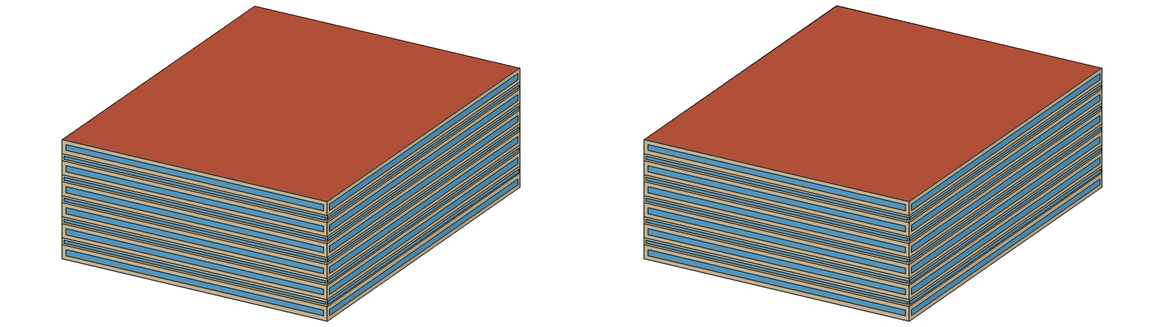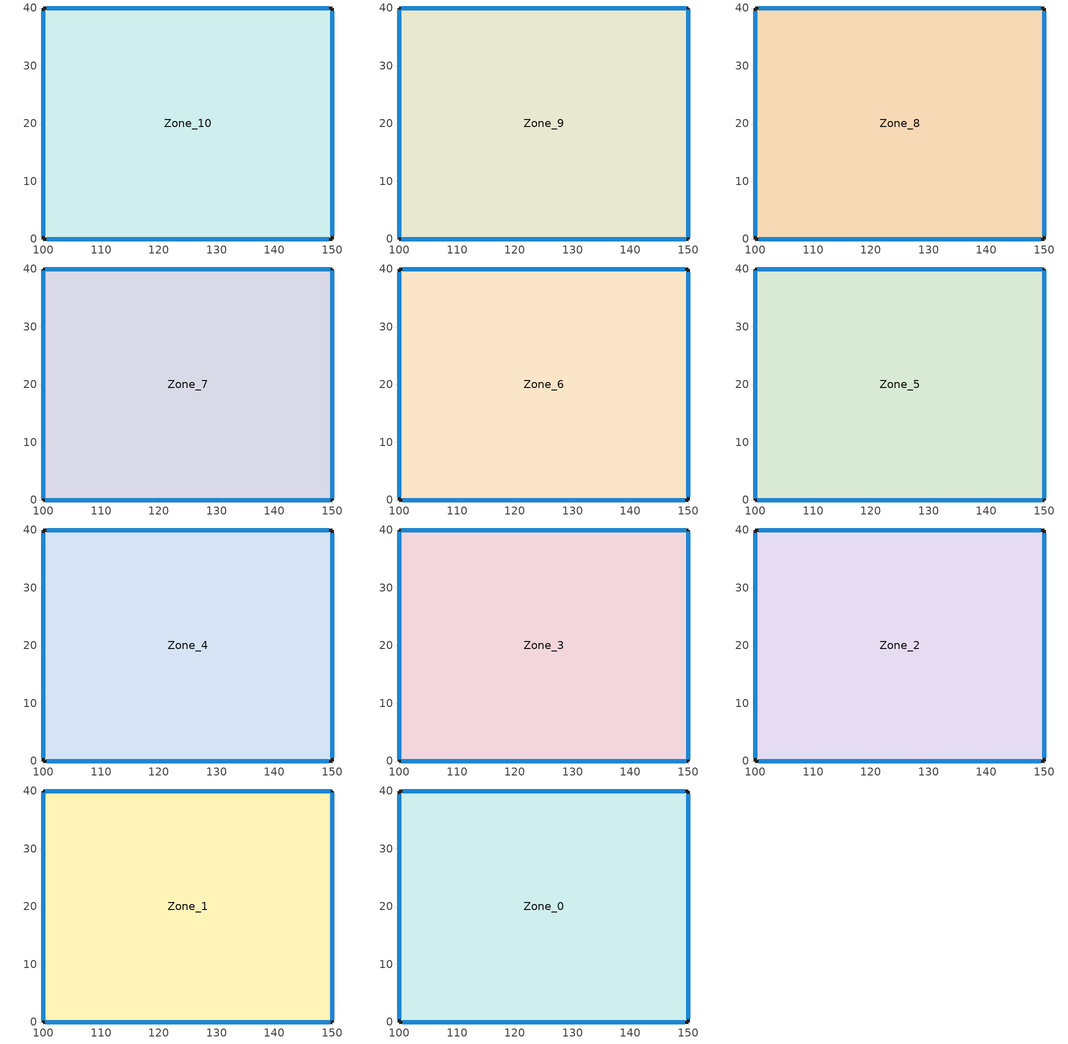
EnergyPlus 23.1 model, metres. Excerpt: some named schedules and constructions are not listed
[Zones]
Zone_10
 floor outside (90.1-2019 Nonresidential CZ 0 Exterior Floor (Mass)): 150,0 100,0 100,40 150,40 z0.5
 wall outside (90.1-2019 Nonresidential CZ 0 Exterior Wall (Mass)): 150,0 150,40 100,40 100,0 150,0 z0.5:2.5
 window (90.1-2019 Nonresidential CZ 0 Glazing (Operable)): 150,0.59 150,39.41 / 149.41,40 100.59,40 / 100,39.41 100,0.59 / 100.59,0 149.41,0 z1.09:1.91
Zone_9
 floor to Zone_10 (Interior Slab (Mass)_FLIPPED): 150,0 100,0 100,40 150,40 z2.5
 wall outside (90.1-2019 Nonresidential CZ 0 Exterior Wall (Mass)): 150,0 150,40 100,40 100,0 150,0 z2.5:3.5
 window (90.1-2019 Nonresidential CZ 0 Glazing (Operable)): 150,0.3 150,39.7 / 149.7,40 100.3,40 / 100,39.7 100,0.3 / 100.3,0 149.7,0 z2.8:3.2
Zone_8
 floor to Zone_9 (Interior Slab (Mass)_FLIPPED): 150,0 100,0 100,40 150,40 z3.5
 wall outside (90.1-2019 Nonresidential CZ 0 Exterior Wall (Mass)): 150,0 150,40 100,40 100,0 150,0 z3.5:5.5
 window (90.1-2019 Nonresidential CZ 0 Glazing (Operable)): 150,0.59 150,39.41 / 149.41,40 100.59,40 / 100,39.41 100,0.59 / 100.59,0 149.41,0 z4.09:4.91
Zone_7
 floor to Zone_8 (Interior Slab (Mass)_FLIPPED): 150,0 100,0 100,40 150,40 z5.5
 wall outside (90.1-2019 Nonresidential CZ 0 Exterior Wall (Mass)): 150,0 150,40 100,40 100,0 150,0 z5.5:6.5
 window (90.1-2019 Nonresidential CZ 0 Glazing (Operable)): 150,0.3 150,39.7 / 149.7,40 100.3,40 / 100,39.7 100,0.3 / 100.3,0 149.7,0 z5.8:6.2
Zone_6
 floor to Zone_7 (Interior Slab (Mass)_FLIPPED): 150,0 100,0 100,40 150,40 z6.5
 wall outside (90.1-2019 Nonresidential CZ 0 Exterior Wall (Mass)): 150,0 150,40 100,40 100,0 150,0 z6.5:8.5
 window (90.1-2019 Nonresidential CZ 0 Glazing (Operable)): 150,0.59 150,39.41 / 149.41,40 100.59,40 / 100,39.41 100,0.59 / 100.59,0 149.41,0 z7.09:7.91
Zone_5
 floor to Zone_6 (Interior Slab (Mass)_FLIPPED): 150,0 100,0 100,40 150,40 z8.5
 wall outside (90.1-2019 Nonresidential CZ 0 Exterior Wall (Mass)): 150,0 150,40 100,40 100,0 150,0 z8.5:9.5
 window (90.1-2019 Nonresidential CZ 0 Glazing (Operable)): 150,0.3 150,39.7 / 149.7,40 100.3,40 / 100,39.7 100,0.3 / 100.3,0 149.7,0 z8.8:9.2
Zone_4
 floor to Zone_5 (Interior Slab (Mass)_FLIPPED): 150,0 100,0 100,40 150,40 z9.5
 wall outside (90.1-2019 Nonresidential CZ 0 Exterior Wall (Mass)): 150,0 150,40 100,40 100,0 150,0 z9.5:11.5
 window (90.1-2019 Nonresidential CZ 0 Glazing (Operable)): 150,0.59 150,39.41 / 149.41,40 100.59,40 / 100,39.41 100,0.59 / 100.59,0 149.41,0 z10.09:10.91
Zone_3
 floor to Zone_4 (Interior Slab (Mass)_FLIPPED): 150,0 100,0 100,40 150,40 z11.5
 wall outside (90.1-2019 Nonresidential CZ 0 Exterior Wall (Mass)): 150,0 150,40 100,40 100,0 150,0 z11.5:12.5
 window (90.1-2019 Nonresidential CZ 0 Glazing (Operable)): 150,0.3 150,39.7 / 149.7,40 100.3,40 / 100,39.7 100,0.3 / 100.3,0 149.7,0 z11.8:12.2
Zone_2
 floor to Zone_3 (Interior Slab (Mass)_FLIPPED): 150,0 100,0 100,40 150,40 z12.5
 wall outside (90.1-2019 Nonresidential CZ 0 Exterior Wall (Mass)): 150,0 150,40 100,40 100,0 150,0 z12.5:14.5
 window (90.1-2019 Nonresidential CZ 0 Glazing (Operable)): 150,0.59 150,39.41 / 149.41,40 100.59,40 / 100,39.41 100,0.59 / 100.59,0 149.41,0 z13.09:13.91
Zone_1
 floor to Zone_2 (Interior Slab (Mass)_FLIPPED): 150,0 100,0 100,40 150,40 z14.5
 wall outside (90.1-2019 Nonresidential CZ 0 Exterior Wall (Mass)): 150,0 150,40 100,40 100,0 150,0 z14.5:15.5
 window (90.1-2019 Nonresidential CZ 0 Glazing (Operable)): 150,0.3 150,39.7 / 149.7,40 100.3,40 / 100,39.7 100,0.3 / 100.3,0 149.7,0 z14.8:15.2
Zone_0
 floor to Zone_1 (Interior Slab (Mass)_FLIPPED): 150,0 100,0 100,40 150,40 z15.5
 wall outside (90.1-2019 Nonresidential CZ 0 Exterior Wall (Mass)): 150,0 150,40 100,40 100,0 150,0 z15.5:17.5
 window (90.1-2019 Nonresidential CZ 0 Glazing (Operable)): 150,0.59 150,39.41 / 149.41,40 100.59,40 / 100,39.41 100,0.59 / 100.59,0 149.41,0 z16.09:16.91
 roof outside (90.1-2019 Nonresidential CZ 0 Exterior Roof (Mass)): 150,0 150,40 100,40 100,0 z17.5
[Schedule:Week:Daily]
CoolAvail_Zone_8_19: 51f33bcb-c1b9-4dbf-a088-91283180cc94, f02aa9f5-7836-4d4f-86de-6ff0b72cae85, e110b118-d81a-4b43-8216-c1da41565a46, a215011d-4356-478b-a21d-b576fe264fa7, 516b1c36-25e3-4fd2-ba88-c9e099409a74, 2c939a17-2f24-48a6-9bbb-2f1d91a34e61, 83adf70c-07ae-41d9-8fd2-a52c17277c96, 51f33bcb-c1b9-4dbf-a088-91283180cc94, 51f33bcb-c1b9-4dbf-a088-91283180cc94, 51f33bcb-c1b9-4dbf-a088-91283180cc94, 51f33bcb-c1b9-4dbf-a088-91283180cc94, 51f33bcb-c1b9-4dbf-a088-91283180cc94
CoolAvail_Zone_8_20: 5dda5916-6d3c-48d9-a4eb-7cd58c6ca905, 90be5a14-d185-49e9-b411-98636482d1e4, 51f33bcb-c1b9-4dbf-a088-91283180cc94, 7a625284-486a-4df8-a195-787275be78b9, 2d9d3bc2-2be8-40e2-ba93-16945def3971, 50c1e71f-3c6f-4dce-aea5-29f5db3406b0, 3b2a50bb-8273-4419-a75b-b061611c1ee3, 5dda5916-6d3c-48d9-a4eb-7cd58c6ca905, 5dda5916-6d3c-48d9-a4eb-7cd58c6ca905, 5dda5916-6d3c-48d9-a4eb-7cd58c6ca905, 5dda5916-6d3c-48d9-a4eb-7cd58c6ca905, 5dda5916-6d3c-48d9-a4eb-7cd58c6ca905
CoolAvail_Zone_8_21: 79654032-0147-43e8-b268-009458f05259, 9cbed45e-63e8-4420-9a23-7f25957aa236, 033e5d23-12a7-46dc-9698-c5c22ac64766, ca0514e6-15e5-43fc-9152-7c261e085220, e4cf8d18-b06a-4275-8dae-d644d1fffa45, 5dfc78b0-88dd-4231-a396-0eb56cbd5de2, ad5cdd03-fd0d-46d1-a952-4600b6bc9a7e, 79654032-0147-43e8-b268-009458f05259, 79654032-0147-43e8-b268-009458f05259, 79654032-0147-43e8-b268-009458f05259, 79654032-0147-43e8-b268-009458f05259, 79654032-0147-43e8-b268-009458f05259
CoolAvail_Zone_8_22: ae0897ba-8887-4847-a761-27c239ed7601, e9241817-41b8-4c97-a5ac-5b412bfbf647, 6ed750c0-6651-479f-8583-a43f3ec745a4, ab5efb21-1b2c-4519-9a10-06b047222dca, 46cdaba4-7fc0-49bc-aa2e-e63d6e3d887b, 9b530ce9-eca5-4026-a7f3-7d5d08ebb73a, a49a7585-76db-4f9a-93a1-7b1e433aaa8e, ae0897ba-8887-4847-a761-27c239ed7601, ae0897ba-8887-4847-a761-27c239ed7601, ae0897ba-8887-4847-a761-27c239ed7601, ae0897ba-8887-4847-a761-27c239ed7601, ae0897ba-8887-4847-a761-27c239ed7601
CoolAvail_Zone_8_23: bf5dcc97-0650-4216-94ab-1fe1f55276a6, aaa1963e-e4e9-4f0a-8b44-b0072f10ddaf, b3fd5bc3-90ed-4f8e-8d6f-127abbd410e7, 532fc8c8-b428-4593-a29f-3708c2500318, c4eee6c1-9e5e-41c9-af96-8911827a25c9, db590865-4fe0-4535-94e5-8bd3e82d6c2f, 4a43e340-611f-4e7f-be46-f3b1aaa300a3, bf5dcc97-0650-4216-94ab-1fe1f55276a6, bf5dcc97-0650-4216-94ab-1fe1f55276a6, bf5dcc97-0650-4216-94ab-1fe1f55276a6, bf5dcc97-0650-4216-94ab-1fe1f55276a6, bf5dcc97-0650-4216-94ab-1fe1f55276a6
CoolAvail_Zone_8_24: b4f70b77-5474-4961-b665-f4b872168fce, 62a84dcf-005e-479f-bf49-5971cac001d6, 95043a9f-ae9f-4096-93dd-0030d5745bee, 71b5a1bf-89df-478a-94ba-3e6d224b1fce, 067f6a9f-440f-4da4-bc3c-4016dbe239e3, 51920650-d57b-432c-8473-77c249c60af3, 4e089610-16fc-4de8-8654-57ed60320646, b4f70b77-5474-4961-b665-f4b872168fce, b4f70b77-5474-4961-b665-f4b872168fce, b4f70b77-5474-4961-b665-f4b872168fce, b4f70b77-5474-4961-b665-f4b872168fce, b4f70b77-5474-4961-b665-f4b872168fce
CoolAvail_Zone_8_25: 3a8ff466-1572-43e3-b7c1-fb57bae7e5f6, af582de9-854c-4b27-ac37-ec64c0e964a6, 9561be1d-9728-4a63-9683-414e658ba770, 0c5d451c-b26a-42e6-8045-81209f73361d, 13c9dcf3-7c3c-4939-99bc-a66501a51218, bd35f572-6c14-4c75-a87f-39b822fabd9c, a0464ed6-f6ce-463c-902f-f49dfcaf50e5, 3a8ff466-1572-43e3-b7c1-fb57bae7e5f6, 3a8ff466-1572-43e3-b7c1-fb57bae7e5f6, 3a8ff466-1572-43e3-b7c1-fb57bae7e5f6, 3a8ff466-1572-43e3-b7c1-fb57bae7e5f6, 3a8ff466-1572-43e3-b7c1-fb57bae7e5f6
CoolAvail_Zone_8_26: 1a058e7b-2432-44ee-a387-212f9af2a98e, 89cbe1b4-be8d-420b-ad1d-481134bae030, e2c5f702-147f-4f45-8f93-eb151656052a, e8feb143-6619-4e44-abe4-59084b4926e8, d6372546-09e3-4d54-a7ad-aef5bb923712, bc1f5db8-0343-4289-98cc-e794d962400e, 8e44327a-f274-4954-8564-baa047c96d54, 1a058e7b-2432-44ee-a387-212f9af2a98e, 1a058e7b-2432-44ee-a387-212f9af2a98e, 1a058e7b-2432-44ee-a387-212f9af2a98e, 1a058e7b-2432-44ee-a387-212f9af2a98e, 1a058e7b-2432-44ee-a387-212f9af2a98e
CoolAvail_Zone_8_27: 5ebd543f-653b-4453-a2d1-aa20cdf9a81a, bec830b0-02b2-4883-9ad5-dd031b4d9da0, ac1a399e-7844-498d-8094-53b89d6a8a63, b0a6c523-17be-4de8-a007-4749900e1979, 89440362-d1a5-4c98-b4b5-20ca6e0c723e, 9bd72d2d-7662-4cc1-85ea-05f916025e89, e36e2bb7-caca-44e1-8e18-b27da54db28d, 5ebd543f-653b-4453-a2d1-aa20cdf9a81a, 5ebd543f-653b-4453-a2d1-aa20cdf9a81a, 5ebd543f-653b-4453-a2d1-aa20cdf9a81a, 5ebd543f-653b-4453-a2d1-aa20cdf9a81a, 5ebd543f-653b-4453-a2d1-aa20cdf9a81a
CoolAvail_Zone_8_28: 52f27922-8312-42f5-9ce3-bbaede20f962, d69800f2-0a2a-4179-96c9-3c352552a6cb, a7b39a6e-c28e-400f-b0cb-b89a44eba3be, 3c63a5d8-3374-4310-95cc-48742d6db97b, d15e5b5d-5e37-4174-a93b-1081d327ba36, 3a47506a-f390-4411-a07b-474aca295586, 79654032-0147-43e8-b268-009458f05259, 52f27922-8312-42f5-9ce3-bbaede20f962, 52f27922-8312-42f5-9ce3-bbaede20f962, 52f27922-8312-42f5-9ce3-bbaede20f962, 52f27922-8312-42f5-9ce3-bbaede20f962, 52f27922-8312-42f5-9ce3-bbaede20f962
CoolAvail_Zone_8_29: 9bbad1f3-deb7-427f-9d25-8d7d36413950, 53c1ea5d-1ebb-48b4-bd44-e5e57a493b47, 571e5022-c7a9-4193-872e-adb23b875967, fd1eebb7-ae25-4a0b-9ae9-f39244b66f8c, d15e5b5d-5e37-4174-a93b-1081d327ba36, d15e5b5d-5e37-4174-a93b-1081d327ba36, b8639eff-2515-4373-8ad7-ac73a9e1f874, 9bbad1f3-deb7-427f-9d25-8d7d36413950, 9bbad1f3-deb7-427f-9d25-8d7d36413950, 9bbad1f3-deb7-427f-9d25-8d7d36413950, 9bbad1f3-deb7-427f-9d25-8d7d36413950, 9bbad1f3-deb7-427f-9d25-8d7d36413950
CoolAvail_Zone_8_30: 7184da34-240c-4b6d-93ce-fbc2130ab747, 8a405f9d-42d0-44d9-96d0-330464419840, dc97af03-2384-4bb0-99b3-728cf9247e1d, 3a76f166-5242-40e2-934c-137b1db0427f, 603d38bc-9358-45a7-b500-89b06c01529a, 4439b08b-b3b5-4bb0-872a-ef064c6df472, 961611fc-6cb6-40a5-a8bc-84e99b759f59, 7184da34-240c-4b6d-93ce-fbc2130ab747, 7184da34-240c-4b6d-93ce-fbc2130ab747, 7184da34-240c-4b6d-93ce-fbc2130ab747, 7184da34-240c-4b6d-93ce-fbc2130ab747, 7184da34-240c-4b6d-93ce-fbc2130ab747
CoolAvail_Zone_8_31: 5a908684-f9cf-45b4-b5b8-ae8a123e500a, 7a625284-486a-4df8-a195-787275be78b9, 571e5022-c7a9-4193-872e-adb23b875967, 51099a20-6c29-4076-87bc-da8d38a44a4c, 9f34e41f-fa0a-4cca-84f2-8a4b7e5c9fff, 2e3ce53a-b27f-4b19-865a-8a59f8f3d9be, fb570989-6d79-4e23-96a0-bc028a045480, 5a908684-f9cf-45b4-b5b8-ae8a123e500a, 5a908684-f9cf-45b4-b5b8-ae8a123e500a, 5a908684-f9cf-45b4-b5b8-ae8a123e500a, 5a908684-f9cf-45b4-b5b8-ae8a123e500a, 5a908684-f9cf-45b4-b5b8-ae8a123e500a
CoolAvail_Zone_8_32: 33920dee-67d3-4b8c-8265-b6fee3f7193f, 4d3eb448-9b0c-49e7-af43-dd11c7dbcc7f, 14827110-bb91-4569-9464-842db7c2f4c9, 4415725f-ac32-4013-943e-1ba89236a3ae, cde782c4-b684-40ae-8943-953bc67c3267, 680fbcb8-d65b-47a6-8f7d-5d6d7eec2a61, a5b1e0ee-6456-494a-ac05-9d128e00ea1b, 33920dee-67d3-4b8c-8265-b6fee3f7193f, 33920dee-67d3-4b8c-8265-b6fee3f7193f, 33920dee-67d3-4b8c-8265-b6fee3f7193f, 33920dee-67d3-4b8c-8265-b6fee3f7193f, 33920dee-67d3-4b8c-8265-b6fee3f7193f
CoolAvail_Zone_8_33: e6622f1f-2e6a-4cb0-9cfe-3307bc4e7330, ba0a8b03-b524-4944-950f-25f97ced0e71, 5e71a3d9-717c-4ec3-b2c5-cc67a8577d65, 0d333b0c-b992-4e52-952e-bc08f7f16e68, c7fc317e-73be-4404-b4ac-a850ff035b45, 033e5d23-12a7-46dc-9698-c5c22ac64766, 96585438-17a9-4f2d-ba76-5f25d7acb26b, e6622f1f-2e6a-4cb0-9cfe-3307bc4e7330, e6622f1f-2e6a-4cb0-9cfe-3307bc4e7330, e6622f1f-2e6a-4cb0-9cfe-3307bc4e7330, e6622f1f-2e6a-4cb0-9cfe-3307bc4e7330, e6622f1f-2e6a-4cb0-9cfe-3307bc4e7330
CoolAvail_Zone_8_34: 58776fbb-131a-4163-bc9f-bdc5d5c2f7db, 3c21969f-b920-492f-a4b9-10ae55c85706, 61b357f4-f6e6-4925-b387-1de39b7cc1fa, 0fa62410-a4f8-424e-bd98-b743837af38e, 502d5453-6122-42a2-9195-6f643fa86aa6, 348f92fa-facd-4d59-8293-b884daa41336, 975a310a-3582-4e8e-bbb1-4e74cdb09bf2, 58776fbb-131a-4163-bc9f-bdc5d5c2f7db, 58776fbb-131a-4163-bc9f-bdc5d5c2f7db, 58776fbb-131a-4163-bc9f-bdc5d5c2f7db, 58776fbb-131a-4163-bc9f-bdc5d5c2f7db, 58776fbb-131a-4163-bc9f-bdc5d5c2f7db
CoolAvail_Zone_8_35: 0a0e94e5-17e9-4f55-b6ba-0cff2d60cb48, 656ac055-7b5f-4ee6-a593-05e85dcc2151, f4a2c2a8-6a30-4858-af05-fa7fe88aa03f, d37df644-2e9c-4d79-a21b-c2ce73d4f76b, c8675d83-cc90-463b-8c33-fb7fa0b07f96, 2c28fc9b-8a8b-4620-840b-bf0f7868a53c, 4eb883bc-be96-4aad-97b9-e9b3bf60c7c0, 0a0e94e5-17e9-4f55-b6ba-0cff2d60cb48, 0a0e94e5-17e9-4f55-b6ba-0cff2d60cb48, 0a0e94e5-17e9-4f55-b6ba-0cff2d60cb48, 0a0e94e5-17e9-4f55-b6ba-0cff2d60cb48, 0a0e94e5-17e9-4f55-b6ba-0cff2d60cb48
CoolAvail_Zone_8_36: 974d3b50-240b-4423-8093-ecf7348e7a77, 5dda5916-6d3c-48d9-a4eb-7cd58c6ca905, d1377231-a0dc-4382-bb8f-9b1b18d367ac, 3bc0fb08-8a13-4cc9-ae99-47b2b77d3581, 64521ecc-3f76-405a-8015-79241e9814f1, 0b178198-81fe-45bb-924c-f1c7844d558f, 9561be1d-9728-4a63-9683-414e658ba770, 974d3b50-240b-4423-8093-ecf7348e7a77, 974d3b50-240b-4423-8093-ecf7348e7a77, 974d3b50-240b-4423-8093-ecf7348e7a77, 974d3b50-240b-4423-8093-ecf7348e7a77, 974d3b50-240b-4423-8093-ecf7348e7a77
CoolAvail_Zone_8_37: d15e5b5d-5e37-4174-a93b-1081d327ba36, 4dbaa0ec-594d-484d-9f40-ff97ba6f489b, 5637ac8b-84e2-4ae5-80ae-d1b10a38e0a6, 73b77d0b-158f-4ab2-b965-87fe1b25a0b5, a23a09be-1608-4e17-9d1a-3b0c8bebe0d6, bee6b387-4d5e-4adb-b40b-2d77ddca55e5, fefef696-33ff-4fe0-90e5-88765f0c1d3c, d15e5b5d-5e37-4174-a93b-1081d327ba36, d15e5b5d-5e37-4174-a93b-1081d327ba36, d15e5b5d-5e37-4174-a93b-1081d327ba36, d15e5b5d-5e37-4174-a93b-1081d327ba36, d15e5b5d-5e37-4174-a93b-1081d327ba36
CoolAvail_Zone_8_38: e88c6c5b-bd8b-4ff2-a5c8-6d02a455660d, d503720c-97db-4c8f-bb73-5fa63e187427, 974d3b50-240b-4423-8093-ecf7348e7a77, e6bef2dc-bc69-48b0-a87c-56ca68d267ba, b56f730e-0d16-40b5-8800-2eaec1f9e16d, 481d59af-034c-4750-aa96-4dfbceed2deb, 26478247-07dc-437b-9561-7dc0f47f08da, e88c6c5b-bd8b-4ff2-a5c8-6d02a455660d, e88c6c5b-bd8b-4ff2-a5c8-6d02a455660d, e88c6c5b-bd8b-4ff2-a5c8-6d02a455660d, e88c6c5b-bd8b-4ff2-a5c8-6d02a455660d, e88c6c5b-bd8b-4ff2-a5c8-6d02a455660d
CoolAvail_Zone_8_39: e0b2708d-d036-4065-8009-799a6ab6b869, 67b84bbc-35a5-464d-b2aa-46a085c2dace, 2ba26b7c-ec20-4d35-9d4d-c5aa899999db, 33fc359f-7dd0-4837-816f-1591cc087171, 09a3685a-2c69-4375-933e-06f930586e9f, 7321d2a9-7909-4930-a3a2-908d2a361488, d15e5b5d-5e37-4174-a93b-1081d327ba36, e0b2708d-d036-4065-8009-799a6ab6b869, e0b2708d-d036-4065-8009-799a6ab6b869, e0b2708d-d036-4065-8009-799a6ab6b869, e0b2708d-d036-4065-8009-799a6ab6b869, e0b2708d-d036-4065-8009-799a6ab6b869
CoolAvail_Zone_8_40: fd1eebb7-ae25-4a0b-9ae9-f39244b66f8c, 95fa02f2-2dcb-463b-95b4-cc12a435ff88, a7a1d405-c573-4bb9-b67b-8ce496c3c19b, 45c8ce96-07ae-4084-a6ae-a2589231fdf2, b97038e8-cb96-4908-8caf-aebc44971e05, 935ce55b-c2eb-4d0a-8971-2a44efc75534, 7f483035-ffa4-4953-83d1-3a987444b79a, fd1eebb7-ae25-4a0b-9ae9-f39244b66f8c, fd1eebb7-ae25-4a0b-9ae9-f39244b66f8c, fd1eebb7-ae25-4a0b-9ae9-f39244b66f8c, fd1eebb7-ae25-4a0b-9ae9-f39244b66f8c, fd1eebb7-ae25-4a0b-9ae9-f39244b66f8c
CoolAvail_Zone_8_41: 2dcc873a-a15d-4898-9fc1-872ab014c7bf, bbb2faed-3f6a-44d8-aaf0-78c2e5e9e339, e423462b-1761-430d-9fe2-04f5ce2df798, 221900c0-e161-4b32-8dcf-c06f7f97bc00, 0c28a0af-c182-4c21-a87c-47ab7c06f9a6, 531176dc-aaea-4caa-8757-48b7464adbe8, f02c8604-d348-4cbe-8dd2-544ac135fb9a, 2dcc873a-a15d-4898-9fc1-872ab014c7bf, 2dcc873a-a15d-4898-9fc1-872ab014c7bf, 2dcc873a-a15d-4898-9fc1-872ab014c7bf, 2dcc873a-a15d-4898-9fc1-872ab014c7bf, 2dcc873a-a15d-4898-9fc1-872ab014c7bf
CoolAvail_Zone_8_42: 55b381e4-677b-4329-b664-d2a45fb87942, 4b302ba2-075a-4b97-9e24-a58132b1d411, 02e56310-3f5e-4da5-a1ac-b244952a844e, 2bf2147b-2790-43df-95a8-867ac31a1a3b, beec6d2d-9b4d-454c-bab1-ccd7f0066b7f, e315acb1-8100-4df8-a883-a898b626087a, 338386b5-c2be-4c5a-bb7b-7ed45e145b6a, 55b381e4-677b-4329-b664-d2a45fb87942, 55b381e4-677b-4329-b664-d2a45fb87942, 55b381e4-677b-4329-b664-d2a45fb87942, 55b381e4-677b-4329-b664-d2a45fb87942, 55b381e4-677b-4329-b664-d2a45fb87942
CoolAvail_Zone_8_43: a3fc49ce-a702-4050-a4d4-f0b41f3f04d1, 61f6c040-2eff-4334-87d1-fc18078c5b4d, 216a5813-e1aa-4f98-a3d9-45aafe295c6f, ed36eb50-59d0-4664-b429-3e82567ec3db, 8268aa2b-f0c7-4399-82b5-6ee22692aaec, 7e1150bf-fcb5-4083-bada-e8b812130924, bac10eca-6aad-4b6c-99d9-6d047ad927fb, a3fc49ce-a702-4050-a4d4-f0b41f3f04d1, a3fc49ce-a702-4050-a4d4-f0b41f3f04d1, a3fc49ce-a702-4050-a4d4-f0b41f3f04d1, a3fc49ce-a702-4050-a4d4-f0b41f3f04d1, a3fc49ce-a702-4050-a4d4-f0b41f3f04d1
CoolAvail_Zone_8_44: 64c5fce2-a931-45de-ae17-11bb6b7ec4f7, 47937c46-9517-4e7e-a3e7-344cd70182dd, 6875829c-b567-4096-a9a7-070edf4a5beb, 1ef194d5-600d-436e-896f-97ae3dce0780, a412ade5-a070-42a9-a7bc-82a2a93165c4, 8a1bcc7b-a4db-415c-b492-aece4c5ef8ef, 54881f83-04a8-4966-a892-547419b078ed, 64c5fce2-a931-45de-ae17-11bb6b7ec4f7, 64c5fce2-a931-45de-ae17-11bb6b7ec4f7, 64c5fce2-a931-45de-ae17-11bb6b7ec4f7, 64c5fce2-a931-45de-ae17-11bb6b7ec4f7, 64c5fce2-a931-45de-ae17-11bb6b7ec4f7
CoolAvail_Zone_8_45: 2b397f9f-8be1-4396-8707-4f27285c48cf, 8a405f9d-42d0-44d9-96d0-330464419840, 406e654a-9fdf-4ae3-be6f-feb498b17671, d744ff22-ee5c-4023-b1c9-87d2f9fe7dfb, 2ba26b7c-ec20-4d35-9d4d-c5aa899999db, 18633dd2-a644-4504-9320-c2cd889ac2f6, 2b397f9f-8be1-4396-8707-4f27285c48cf, 2b397f9f-8be1-4396-8707-4f27285c48cf, 2b397f9f-8be1-4396-8707-4f27285c48cf, 2b397f9f-8be1-4396-8707-4f27285c48cf, 2b397f9f-8be1-4396-8707-4f27285c48cf, 2b397f9f-8be1-4396-8707-4f27285c48cf
CoolAvail_Zone_8_46: 309667cc-af2f-4954-85bc-5c148a350b4a, 4b302ba2-075a-4b97-9e24-a58132b1d411, c5798417-1c1b-466f-842b-606aee00b441, 3561d5a0-8828-4d36-a964-a15591300829, a7ceca8a-c546-48e0-a49a-66e985bab7ce, 5cde5439-ff1c-4de1-beaa-ff53f8bc1147, 8eda0833-9465-44ca-b207-203164fd8480, 309667cc-af2f-4954-85bc-5c148a350b4a, 309667cc-af2f-4954-85bc-5c148a350b4a, 309667cc-af2f-4954-85bc-5c148a350b4a, 309667cc-af2f-4954-85bc-5c148a350b4a, 309667cc-af2f-4954-85bc-5c148a350b4a
CoolAvail_Zone_8_47: c07bb51f-4667-4208-a672-928bc48b7e71, 0f0ad8b2-2234-4335-ac35-566c41478452, 6d6db758-2500-443d-bdef-894acfca45ea, 3f746df6-9fc2-4e6b-862d-bfddc29698c6, cc53f02f-f23b-4eea-8bb5-4934ea585736, f312e64c-c167-464e-bd74-4efe2e397cf8, a00cccfd-5229-4c20-b9c7-1c7349c5186a, c07bb51f-4667-4208-a672-928bc48b7e71, c07bb51f-4667-4208-a672-928bc48b7e71, c07bb51f-4667-4208-a672-928bc48b7e71, c07bb51f-4667-4208-a672-928bc48b7e71, c07bb51f-4667-4208-a672-928bc48b7e71
CoolAvail_Zone_8_48: 2c8ea5d2-3ca6-45dd-837b-790187776252, 4cc02389-25bd-4e02-83c7-58feb55ca3e1, d334755c-7090-493a-ab8f-9d10578fc5a6, 29e997ca-ecc2-4d1c-89d3-e135346c21a9, acf5dc99-9e6c-4cd1-8e4e-92e17302b4d5, d7521b54-dcde-4121-9895-2ef7c3b3bb1f, 1ae229a3-7d21-4fb6-800f-6fe5ce3d76cc, 2c8ea5d2-3ca6-45dd-837b-790187776252, 2c8ea5d2-3ca6-45dd-837b-790187776252, 2c8ea5d2-3ca6-45dd-837b-790187776252, 2c8ea5d2-3ca6-45dd-837b-790187776252, 2c8ea5d2-3ca6-45dd-837b-790187776252
CoolAvail_Zone_8_49: 7ea803b6-4dd8-4f21-a3f9-328113ec1916, f9b1004c-33da-4f60-8c23-26f99f1b139a, bde7cc9d-b313-478c-8cc4-a01290c4dae5, ce449a69-b7fa-4ae1-93bb-0214ff05a138, 3f8a45d7-03b5-4d13-a7ff-d2d48f56d807, 036425c4-82a5-4409-8ab6-3f12aa87b18d, fbfbacd4-5a12-4ed5-b67e-3885ccab6799, 7ea803b6-4dd8-4f21-a3f9-328113ec1916, 7ea803b6-4dd8-4f21-a3f9-328113ec1916, 7ea803b6-4dd8-4f21-a3f9-328113ec1916, 7ea803b6-4dd8-4f21-a3f9-328113ec1916, 7ea803b6-4dd8-4f21-a3f9-328113ec1916
CoolAvail_Zone_8_50: 7c356ccd-7fd0-4528-b668-c7546eaf29fd, a7a1d405-c573-4bb9-b67b-8ce496c3c19b, 0fe831b4-e945-4b21-ac06-86a2e420b340, cd7ced8e-8b7f-4543-85a8-9176b2e4a066, 2d89ac6e-f4cc-4247-9866-2bcfe1bc3776, 8881c897-b148-42fc-af77-a5b5a63de981, 5eed06f2-4a53-4ea2-bfd0-8501a5fcf0c7, 7c356ccd-7fd0-4528-b668-c7546eaf29fd, 7c356ccd-7fd0-4528-b668-c7546eaf29fd, 7c356ccd-7fd0-4528-b668-c7546eaf29fd, 7c356ccd-7fd0-4528-b668-c7546eaf29fd, 7c356ccd-7fd0-4528-b668-c7546eaf29fd
CoolAvail_Zone_8_51: c0e83535-29b8-446b-86aa-72272f3ed4d5, effd959a-8aaf-4a32-8b40-52283b3b98f9, c5930086-2ef5-4a74-83ec-795e1fdc4ced, 422191d6-08e9-4381-a167-78983eb10db2, 781589bc-d8a2-4d70-8197-9cd454fa73dc, 08f62952-1b6d-40fd-a8d1-eb5f4b36067c, 2e3ce53a-b27f-4b19-865a-8a59f8f3d9be, c0e83535-29b8-446b-86aa-72272f3ed4d5, c0e83535-29b8-446b-86aa-72272f3ed4d5, c0e83535-29b8-446b-86aa-72272f3ed4d5, c0e83535-29b8-446b-86aa-72272f3ed4d5, c0e83535-29b8-446b-86aa-72272f3ed4d5
CoolAvail_Zone_8_52: fd54331b-13d3-40b1-82b7-098872b6a4d1, fd54331b-13d3-40b1-82b7-098872b6a4d1, fd54331b-13d3-40b1-82b7-098872b6a4d1, fd54331b-13d3-40b1-82b7-098872b6a4d1, fd54331b-13d3-40b1-82b7-098872b6a4d1, fd54331b-13d3-40b1-82b7-098872b6a4d1, fd54331b-13d3-40b1-82b7-098872b6a4d1, fd54331b-13d3-40b1-82b7-098872b6a4d1, fd54331b-13d3-40b1-82b7-098872b6a4d1, fd54331b-13d3-40b1-82b7-098872b6a4d1, fd54331b-13d3-40b1-82b7-098872b6a4d1, fd54331b-13d3-40b1-82b7-098872b6a4d1
NatVentAvail_Zone_8_0: cc7c5e72-59e5-4702-8b92-1755059ed6e7, 376c1599-d0a1-46f3-9493-42d7791fb4d7, adf51260-352a-49a5-856a-a1708e0f9059, 3d42308f-4ede-4cfc-abd2-451e729e8899, 7e556149-db7b-452c-bc0e-d10d15d566de, d91147c9-b657-4293-a10b-2d96826d421b, 3de5a5f0-e37b-4be9-a4d0-a10cd2c42d39, cc7c5e72-59e5-4702-8b92-1755059ed6e7, cc7c5e72-59e5-4702-8b92-1755059ed6e7, cc7c5e72-59e5-4702-8b92-1755059ed6e7, cc7c5e72-59e5-4702-8b92-1755059ed6e7, cc7c5e72-59e5-4702-8b92-1755059ed6e7
NatVentAvail_Zone_8_1: 3ae7b580-9877-4d38-86a1-b7ff7554ca40, d42ad0eb-1562-4c6a-a2ff-f30118a8ced3, 659cf226-37ff-47d1-895f-4ca231c388b7, ac56218a-2dbe-492e-8073-25593503e669, c0b2f4d1-01b3-45a1-8358-39c921a39d31, 9f5f28fe-3118-482c-a101-9ab805f1a469, b0720e02-7a41-4125-943b-bf7348b466ea, 3ae7b580-9877-4d38-86a1-b7ff7554ca40, 3ae7b580-9877-4d38-86a1-b7ff7554ca40, 3ae7b580-9877-4d38-86a1-b7ff7554ca40, 3ae7b580-9877-4d38-86a1-b7ff7554ca40, 3ae7b580-9877-4d38-86a1-b7ff7554ca40
NatVentAvail_Zone_8_2: 5105515d-9b21-4281-af3d-07e03f7b6bab, d0b618e4-c2f6-400f-8f7b-86c363a9a151, c0b2f4d1-01b3-45a1-8358-39c921a39d31, 59960803-f3c8-46b2-94bb-fd38e35e664c, 376c1599-d0a1-46f3-9493-42d7791fb4d7, ea529082-dafb-4ae3-9133-c80d673d23d8, 71d822ab-728c-4cc9-9c34-57a5de03a976, 5105515d-9b21-4281-af3d-07e03f7b6bab, 5105515d-9b21-4281-af3d-07e03f7b6bab, 5105515d-9b21-4281-af3d-07e03f7b6bab, 5105515d-9b21-4281-af3d-07e03f7b6bab, 5105515d-9b21-4281-af3d-07e03f7b6bab
NatVentAvail_Zone_8_3: 3e0c2a6a-3bf6-4d58-a271-e91b39380af6, a49a7585-76db-4f9a-93a1-7b1e433aaa8e, ae37b25e-c380-4e85-8790-aceacc0e0324, 426e0e56-fc7c-49e6-90d7-0bfdbe712f24, 41781489-dd0d-4094-bb15-ddb7413edce5, cc7c5e72-59e5-4702-8b92-1755059ed6e7, 7d9c5027-a62c-4d0e-8f1d-a1b17dfe5b28, 3e0c2a6a-3bf6-4d58-a271-e91b39380af6, 3e0c2a6a-3bf6-4d58-a271-e91b39380af6, 3e0c2a6a-3bf6-4d58-a271-e91b39380af6, 3e0c2a6a-3bf6-4d58-a271-e91b39380af6, 3e0c2a6a-3bf6-4d58-a271-e91b39380af6
NatVentAvail_Zone_8_4: cd11a6d8-bab4-492a-9d1e-e542a4290711, ddddd88b-f37b-4b9b-9d07-3f036db0d2e3, d577d9b9-fdf8-434b-9f1a-40dde07e740e, da89acfc-d4c3-4f8d-9266-3254bd4261c6, ea26364a-384e-46ea-86c5-f9ef55a1e0d9, 0046e9bb-95bd-46a8-b9cc-78eefbc4e09e, ddddd88b-f37b-4b9b-9d07-3f036db0d2e3, cd11a6d8-bab4-492a-9d1e-e542a4290711, cd11a6d8-bab4-492a-9d1e-e542a4290711, cd11a6d8-bab4-492a-9d1e-e542a4290711, cd11a6d8-bab4-492a-9d1e-e542a4290711, cd11a6d8-bab4-492a-9d1e-e542a4290711
NatVentAvail_Zone_8_5: e7683f5f-0d3e-4122-b158-8df8f27fb22b, 8d6bacef-d121-4153-836b-d43db98e2268, c727dada-baa6-44d5-afff-46116fca0f88, e0e91d45-8302-41d6-8f1b-49fabdfba644, 63461c41-86a0-4d01-9f80-0e7ab8e2172f, c38ed216-7daa-4708-9e97-6597667791bb, fbd1d3f1-d7be-4ba4-84a3-233671e34556, e7683f5f-0d3e-4122-b158-8df8f27fb22b, e7683f5f-0d3e-4122-b158-8df8f27fb22b, e7683f5f-0d3e-4122-b158-8df8f27fb22b, e7683f5f-0d3e-4122-b158-8df8f27fb22b, e7683f5f-0d3e-4122-b158-8df8f27fb22b
NatVentAvail_Zone_8_6: 2012a289-c582-4713-8f79-0cada1ee59fe, 61b357f4-f6e6-4925-b387-1de39b7cc1fa, 16310482-787f-4f32-b917-9f2f256dd326, 2bca3579-0208-424a-9a2d-2c40d479f3e5, ee077d23-dd4c-430a-8633-dff9cec15da0, 0155e498-0233-495b-9139-34c61e2aa167, b1ff2ce5-6a89-443a-8d96-e35d44eaa55e, 2012a289-c582-4713-8f79-0cada1ee59fe, 2012a289-c582-4713-8f79-0cada1ee59fe, 2012a289-c582-4713-8f79-0cada1ee59fe, 2012a289-c582-4713-8f79-0cada1ee59fe, 2012a289-c582-4713-8f79-0cada1ee59fe
NatVentAvail_Zone_8_7: 441a60de-76e6-41d9-8fc4-b36bc8ad0eb9, 9c5eb7dc-428e-493d-ad37-161b3c253e11, a5b9ead5-cfc9-4336-bdbb-d0b8135e721f, 1487529c-c1a6-49f0-ba0b-ab5e9efc28d4, bb2bd257-2340-4716-afae-4da5e56529e5, 8cd03d6d-238c-4511-812c-1433cf541540, 8cc6b32d-6a8d-40f0-b2ac-fabc4573d05e, 441a60de-76e6-41d9-8fc4-b36bc8ad0eb9, 441a60de-76e6-41d9-8fc4-b36bc8ad0eb9, 441a60de-76e6-41d9-8fc4-b36bc8ad0eb9, 441a60de-76e6-41d9-8fc4-b36bc8ad0eb9, 441a60de-76e6-41d9-8fc4-b36bc8ad0eb9
NatVentAvail_Zone_8_8: 9e5a9277-8138-496c-9870-aba054b8bbb3, cc070876-0b8b-4729-b892-d7a399babd0d, e7384085-cd6c-491b-a54b-07c8b07f2257, 0553d18e-29e9-41c0-aea9-9765b4be9c8a, 0701a870-545e-4978-9d7f-aedff17e0eff, f5d92141-383b-489d-96bc-80b6229a566e, 3c8b651d-c98e-4425-a7c7-2414b5bc7adb, 9e5a9277-8138-496c-9870-aba054b8bbb3, 9e5a9277-8138-496c-9870-aba054b8bbb3, 9e5a9277-8138-496c-9870-aba054b8bbb3, 9e5a9277-8138-496c-9870-aba054b8bbb3, 9e5a9277-8138-496c-9870-aba054b8bbb3
NatVentAvail_Zone_8_9: 5d816ed7-7ec9-4921-8c64-4ab1ba523694, 5706f158-a4fa-4eb1-9bf6-1d89ef393a92, 3c8b651d-c98e-4425-a7c7-2414b5bc7adb, 90e9008a-d9ee-4a4a-ad77-8e75c3ea5551, bcbe1dac-ba0a-4867-b969-050dd3c67b92, 861d7f75-d597-4b61-a670-80d24de7f505, 533eb107-4d55-4b3d-b9c1-9081a1b2ad70, 5d816ed7-7ec9-4921-8c64-4ab1ba523694, 5d816ed7-7ec9-4921-8c64-4ab1ba523694, 5d816ed7-7ec9-4921-8c64-4ab1ba523694, 5d816ed7-7ec9-4921-8c64-4ab1ba523694, 5d816ed7-7ec9-4921-8c64-4ab1ba523694
NatVentAvail_Zone_8_10: 29761272-e0ad-41cc-b166-6d65ba07453a, 3c8b651d-c98e-4425-a7c7-2414b5bc7adb, 5442293f-f91a-44d3-aca9-54e1044a5361, 228d463a-bd59-4096-96db-764a2e6041d5, 5f05e015-a1a5-43ac-91ea-b073f0a32884, c8410929-2962-4582-9b9e-6fef1bb27cd6, e46c92d8-9320-4969-bb58-45d195726c85, 29761272-e0ad-41cc-b166-6d65ba07453a, 29761272-e0ad-41cc-b166-6d65ba07453a, 29761272-e0ad-41cc-b166-6d65ba07453a, 29761272-e0ad-41cc-b166-6d65ba07453a, 29761272-e0ad-41cc-b166-6d65ba07453a
NatVentAvail_Zone_8_11: 3c8b651d-c98e-4425-a7c7-2414b5bc7adb, 8a0b7107-8c65-429b-9f7a-174384472d6b, 51510923-d556-40c4-8523-ab76850dcf2d, abd7b270-852f-4712-85e1-38d5c272b64e, 03efa6d5-eb4d-45a4-aeba-88b06c3680c1, bf260229-1670-42ea-b5f7-5926d781914f, 38b442d9-42bd-49e2-9b0e-d9eacc9469b6, 3c8b651d-c98e-4425-a7c7-2414b5bc7adb, 3c8b651d-c98e-4425-a7c7-2414b5bc7adb, 3c8b651d-c98e-4425-a7c7-2414b5bc7adb, 3c8b651d-c98e-4425-a7c7-2414b5bc7adb, 3c8b651d-c98e-4425-a7c7-2414b5bc7adb
NatVentAvail_Zone_8_12: 5486d40b-60dd-43bb-90ff-bdbaf3b1c0cc, 16dfc5ad-2d77-4d44-8b7b-ffe988ac7b98, 44794eae-6624-4630-b60d-3a43cc081643, 36b5e332-80bd-47ca-b256-b5ccfd1804e3, b16cacf9-4dbe-4619-8d1e-a936f71a4e2a, cf064be3-f906-4d87-920c-62beb6c4aece, 34023c66-c1a8-42af-ad6d-a534260bd086, 5486d40b-60dd-43bb-90ff-bdbaf3b1c0cc, 5486d40b-60dd-43bb-90ff-bdbaf3b1c0cc, 5486d40b-60dd-43bb-90ff-bdbaf3b1c0cc, 5486d40b-60dd-43bb-90ff-bdbaf3b1c0cc, 5486d40b-60dd-43bb-90ff-bdbaf3b1c0cc
NatVentAvail_Zone_8_13: 5c3b286f-1d26-4d4e-99fb-e6666a114488, 389d1706-ea7a-4fec-bf17-04ad5032a252, e1e185e6-d1d1-4fb3-a614-2d222b9df8ed, ce19ea9c-11f0-443f-8a07-bc1764a020de, c3f9e9fc-4c1d-4a4f-92d3-65145de2192d, 1d3275e5-c30b-43f7-ac50-d3cffa74311b, 9eaab3bd-a969-475b-a4f9-b240ccb4fb1c, 5c3b286f-1d26-4d4e-99fb-e6666a114488, 5c3b286f-1d26-4d4e-99fb-e6666a114488, 5c3b286f-1d26-4d4e-99fb-e6666a114488, 5c3b286f-1d26-4d4e-99fb-e6666a114488, 5c3b286f-1d26-4d4e-99fb-e6666a114488
NatVentAvail_Zone_8_14: 6aa7ceb0-05ec-4df6-8b5e-9304e8ae0848, 5b8156b7-62de-4e90-90f7-688594c08240, 25f348e3-88a7-4637-ac97-b21f32f00591, dd50aba4-0840-4921-93eb-a2a34588f9db, f4c6a370-7503-451f-a317-5b892f8fed1f, d944d27d-fa58-436f-9891-4d6468ff006a, 0801755e-3a14-4d28-b190-51b65b7c6972, 6aa7ceb0-05ec-4df6-8b5e-9304e8ae0848, 6aa7ceb0-05ec-4df6-8b5e-9304e8ae0848, 6aa7ceb0-05ec-4df6-8b5e-9304e8ae0848, 6aa7ceb0-05ec-4df6-8b5e-9304e8ae0848, 6aa7ceb0-05ec-4df6-8b5e-9304e8ae0848
NatVentAvail_Zone_8_15: 4d790352-f241-4465-a1c9-8d3fa905b37d, b5cbda66-2a4b-44b2-9427-f97161779084, 81ee3beb-e6c9-4c8a-94a6-eea2ce6ca127, 0fe831b4-e945-4b21-ac06-86a2e420b340, 107dd9b6-99c2-454c-98bf-151203f193b4, 965dfd98-d897-4b1b-82d7-6d190c2a5783, 981da446-f661-418b-bad6-c44da85f8fd6, 4d790352-f241-4465-a1c9-8d3fa905b37d, 4d790352-f241-4465-a1c9-8d3fa905b37d, 4d790352-f241-4465-a1c9-8d3fa905b37d, 4d790352-f241-4465-a1c9-8d3fa905b37d, 4d790352-f241-4465-a1c9-8d3fa905b37d
NatVentAvail_Zone_8_16: 36b6b573-4a96-4d0b-8e77-efa3b74ed80b, 0a688ba4-f194-48fc-bb29-99affeb4ab32, ab9ab2d3-8e51-4791-8a28-84e0216b49d3, 464cafb1-38df-4720-87f8-e1bb1a74a3ea, b12b8b05-7687-4f5f-b68b-0984655fbda7, afb21ea7-b0eb-4651-8a09-86541ffde80d, 35d706db-c863-4c91-84cc-fd7ea19d3668, 36b6b573-4a96-4d0b-8e77-efa3b74ed80b, 36b6b573-4a96-4d0b-8e77-efa3b74ed80b, 36b6b573-4a96-4d0b-8e77-efa3b74ed80b, 36b6b573-4a96-4d0b-8e77-efa3b74ed80b, 36b6b573-4a96-4d0b-8e77-efa3b74ed80b
NatVentAvail_Zone_8_17: 6ae1636e-50b3-4744-9ed0-72bb3a42bc24, 9f79c3d5-9f57-4e58-b64b-06712d6750b4, 97cf40db-42a0-4674-b331-b7e7e0212a66, e7a281bd-52c2-46c5-981f-dd0cb92ea178, 7f67dde3-fd44-43a5-ae8e-7bce3e8b8209, 7fdfdc23-0243-4143-a8e6-868808dfdf1d, 0d68053c-4ef4-483f-9c57-2b8f5c96b454, 6ae1636e-50b3-4744-9ed0-72bb3a42bc24, 6ae1636e-50b3-4744-9ed0-72bb3a42bc24, 6ae1636e-50b3-4744-9ed0-72bb3a42bc24, 6ae1636e-50b3-4744-9ed0-72bb3a42bc24, 6ae1636e-50b3-4744-9ed0-72bb3a42bc24
NatVentAvail_Zone_8_18: 5113a5bf-3636-4123-859d-b40991536007, 0df1e188-010b-43fc-a4f3-94dedfedb555, a66d3784-76fb-480e-9c5c-eacac7354f4e, 5113a5bf-3636-4123-859d-b40991536007, a38c40e8-4b9f-40cc-89c9-3f527a651479, ce39c80a-dfce-4739-b439-57e8b3f316f5, 1e8849f0-73f7-4f86-958c-54813f378a1c, 5113a5bf-3636-4123-859d-b40991536007, 5113a5bf-3636-4123-859d-b40991536007, 5113a5bf-3636-4123-859d-b40991536007, 5113a5bf-3636-4123-859d-b40991536007, 5113a5bf-3636-4123-859d-b40991536007
NatVentAvail_Zone_8_19: c13c6df3-21c5-4717-808f-02a3021f502a, 305d7304-1fed-4c40-adf9-8c9eb345a468, 77b4f36d-e4f1-4b57-99db-5acffe8e3edd, 33e826da-1d74-467d-9500-9a01f19572ca, 5947a85f-327f-4c9e-b6ca-9c558c75b040, 404f14c3-9a89-4b0e-b94c-c49ec595336b, dc2885b1-d152-4bc4-bffc-7600fb6e98eb, c13c6df3-21c5-4717-808f-02a3021f502a, c13c6df3-21c5-4717-808f-02a3021f502a, c13c6df3-21c5-4717-808f-02a3021f502a, c13c6df3-21c5-4717-808f-02a3021f502a, c13c6df3-21c5-4717-808f-02a3021f502a
NatVentAvail_Zone_8_20: 217e7899-5055-4b25-ac84-e2c41d29c7c9, 7689447a-75ff-4315-9298-2fef36f5e542, c13c6df3-21c5-4717-808f-02a3021f502a, 39518dd0-0a15-466f-8698-f2fcd11dc8e4, dac235e0-7113-4277-a2cd-19b58b9e29c5, 0c8ffd00-6de5-4edf-91cc-03f62ec489fd, 514084f3-612d-4528-b355-44eccd3a25ff, 217e7899-5055-4b25-ac84-e2c41d29c7c9, 217e7899-5055-4b25-ac84-e2c41d29c7c9, 217e7899-5055-4b25-ac84-e2c41d29c7c9, 217e7899-5055-4b25-ac84-e2c41d29c7c9, 217e7899-5055-4b25-ac84-e2c41d29c7c9
NatVentAvail_Zone_8_21: bbdb9603-99d2-4945-a40f-8860eb3ecb7d, 8d6bacef-d121-4153-836b-d43db98e2268, 94c58baa-f86b-4e07-865e-fc9b777fd29d, 61f6c040-2eff-4334-87d1-fc18078c5b4d, 59482c30-193f-4170-9cd4-c04cce58f25a, dff8ce78-3911-4fba-817b-a22ae2c3f98f, f5549e9f-609d-44f8-a2a9-94b6d35d4bca, bbdb9603-99d2-4945-a40f-8860eb3ecb7d, bbdb9603-99d2-4945-a40f-8860eb3ecb7d, bbdb9603-99d2-4945-a40f-8860eb3ecb7d, bbdb9603-99d2-4945-a40f-8860eb3ecb7d, bbdb9603-99d2-4945-a40f-8860eb3ecb7d
NatVentAvail_Zone_8_22: a7ceca8a-c546-48e0-a49a-66e985bab7ce, 4c31b20d-aebd-454c-a06c-ca2151f39a32, d2448db6-488a-4a78-88ed-6c50265b5727, fddbf843-3269-4088-a56a-ea9a8b57fce7, a091f151-3cc8-4179-bd07-ea14b89d2584, 309667cc-af2f-4954-85bc-5c148a350b4a, f7465ff5-cc3b-4403-82c9-82521ef3cb90, a7ceca8a-c546-48e0-a49a-66e985bab7ce, a7ceca8a-c546-48e0-a49a-66e985bab7ce, a7ceca8a-c546-48e0-a49a-66e985bab7ce, a7ceca8a-c546-48e0-a49a-66e985bab7ce, a7ceca8a-c546-48e0-a49a-66e985bab7ce
NatVentAvail_Zone_8_23: a37b6e2a-0b01-4be9-abde-c9a7e50fff57, 64af5c70-5bf6-4414-868a-aae0d8de75f1, d2753aed-8bd0-44d8-b8ba-95bffa349c98, e2d6ea25-2069-40e1-ac35-d38591f07445, ecf8494b-724b-47e2-93fa-eef81896fb22, 675fdf3b-1948-4db6-8461-dd9e7f851686, bfd27253-1e88-4db9-a547-6b67a0326282, a37b6e2a-0b01-4be9-abde-c9a7e50fff57, a37b6e2a-0b01-4be9-abde-c9a7e50fff57, a37b6e2a-0b01-4be9-abde-c9a7e50fff57, a37b6e2a-0b01-4be9-abde-c9a7e50fff57, a37b6e2a-0b01-4be9-abde-c9a7e50fff57
NatVentAvail_Zone_8_24: b93c05da-d4b0-4c7a-b758-abe094ef43ff, f001b130-6864-4a26-a186-3d0550707097, 260bea38-ade5-45ec-9420-220252a88d2f, 67cfce1b-67b5-408d-83be-aefd08ee203e, 616ad2bf-a039-41cd-b244-2cab9aa1ef49, 6fb2b325-2aa9-4cae-8f23-e3aefd9e032a, f981b8bb-7628-4128-9e6d-447b9c2dce20, b93c05da-d4b0-4c7a-b758-abe094ef43ff, b93c05da-d4b0-4c7a-b758-abe094ef43ff, b93c05da-d4b0-4c7a-b758-abe094ef43ff, b93c05da-d4b0-4c7a-b758-abe094ef43ff, b93c05da-d4b0-4c7a-b758-abe094ef43ff
NatVentAvail_Zone_8_25: 7f40aeb7-40bd-43a4-87c5-829052f96f2a, fc1c15fd-3dac-4f9e-ac78-36abc2bbc8bd, 2b397f9f-8be1-4396-8707-4f27285c48cf, 2e93ee6d-e37c-44d7-8bca-475cb316ff39, 990738c9-1a13-4dbd-9950-d3bd443f5e2b, 8eabed46-931b-45d4-8ea9-f741d7afc4ee, 0f4a1411-a0a9-40aa-88fc-0aff350cfef5, 7f40aeb7-40bd-43a4-87c5-829052f96f2a, 7f40aeb7-40bd-43a4-87c5-829052f96f2a, 7f40aeb7-40bd-43a4-87c5-829052f96f2a, 7f40aeb7-40bd-43a4-87c5-829052f96f2a, 7f40aeb7-40bd-43a4-87c5-829052f96f2a
NatVentAvail_Zone_8_26: 7254c260-7541-4c19-9257-f388feefce90, 975aa7ff-02eb-483d-be76-ad0f34c29852, 97f5443f-9b6a-4775-b046-c8568bd01e0e, a2dfd73e-951b-468a-ac48-e4751dea54f7, c8cd9b5a-f22e-4921-ae7e-5881e1d37cd3, 00fdeef9-6faa-4273-8460-125f11a61146, 1a595c09-6183-4eb8-a685-57b04c73c9bf, 7254c260-7541-4c19-9257-f388feefce90, 7254c260-7541-4c19-9257-f388feefce90, 7254c260-7541-4c19-9257-f388feefce90, 7254c260-7541-4c19-9257-f388feefce90, 7254c260-7541-4c19-9257-f388feefce90
NatVentAvail_Zone_8_27: 288ad74d-457c-4b72-9a9f-1c8f54eba1e6, e2d2d475-c66f-411f-936a-7c8e9b585f2b, cb7e893d-69a6-4bff-9fac-7a9847c9e681, ee3fedfa-7a07-4b64-ba15-c7b13fa5883b, 5469c3c0-8e1c-48d1-910a-f3cba5436e64, a8e89225-d9eb-4a0a-a856-771d4e6f2f2c, 06ad9c30-ef6e-47a1-a0b0-9599dd31f448, 288ad74d-457c-4b72-9a9f-1c8f54eba1e6, 288ad74d-457c-4b72-9a9f-1c8f54eba1e6, 288ad74d-457c-4b72-9a9f-1c8f54eba1e6, 288ad74d-457c-4b72-9a9f-1c8f54eba1e6, 288ad74d-457c-4b72-9a9f-1c8f54eba1e6
NatVentAvail_Zone_8_28: d80e90af-589b-43bb-b88a-c8fc7f86555a, e2495a7b-3557-4f34-a79a-8bb84a395f04, a6f10251-181e-4d9f-8642-d4905c0fa19c, 83df80be-4a06-49b6-abc3-09a4a07ff74b, e7a281bd-52c2-46c5-981f-dd0cb92ea178, 3a408d6b-6706-4f19-9da4-175efdc346c1, bbdb9603-99d2-4945-a40f-8860eb3ecb7d, d80e90af-589b-43bb-b88a-c8fc7f86555a, d80e90af-589b-43bb-b88a-c8fc7f86555a, d80e90af-589b-43bb-b88a-c8fc7f86555a, d80e90af-589b-43bb-b88a-c8fc7f86555a, d80e90af-589b-43bb-b88a-c8fc7f86555a
NatVentAvail_Zone_8_29: 76ea2deb-3a98-498d-b5d3-83188b9adfd5, 51b88822-a988-4789-91b6-81b324833c6f, 24ed91e4-add4-4406-9937-6e0c70eb6394, 49316db7-593b-4673-a474-59197a7b1b01, e7a281bd-52c2-46c5-981f-dd0cb92ea178, e7a281bd-52c2-46c5-981f-dd0cb92ea178, 5ff06012-698c-4b8d-92ce-bd57898b1fdf, 76ea2deb-3a98-498d-b5d3-83188b9adfd5, 76ea2deb-3a98-498d-b5d3-83188b9adfd5, 76ea2deb-3a98-498d-b5d3-83188b9adfd5, 76ea2deb-3a98-498d-b5d3-83188b9adfd5, 76ea2deb-3a98-498d-b5d3-83188b9adfd5
NatVentAvail_Zone_8_30: 6d4f6ddf-91d3-466e-917f-9082039be961, 3c8b651d-c98e-4425-a7c7-2414b5bc7adb, 88ce0cd5-ef56-4b29-860a-b077dc0acaac, 19ab8196-e835-4e14-8224-0e0e2faa170b, 51bea33f-3ec7-47fd-b0b6-314792ea5e7d, 4a491d06-1568-4bd6-ad5c-b0ddd39c625f, 09d4aaac-a222-403c-96c6-562b6c143c8e, 6d4f6ddf-91d3-466e-917f-9082039be961, 6d4f6ddf-91d3-466e-917f-9082039be961, 6d4f6ddf-91d3-466e-917f-9082039be961, 6d4f6ddf-91d3-466e-917f-9082039be961, 6d4f6ddf-91d3-466e-917f-9082039be961
NatVentAvail_Zone_8_31: 08b02658-76b2-4b86-bd93-ddacbb11fa89, 39518dd0-0a15-466f-8698-f2fcd11dc8e4, 24ed91e4-add4-4406-9937-6e0c70eb6394, 8e26ca55-ed77-4f99-8675-7e725032b6c5, 56324009-1315-4375-bfbb-6722f60f8826, 3ea86236-a702-47e3-8e0d-a12033049186, 59f253c3-886c-497e-8655-a8acbb058e50, 08b02658-76b2-4b86-bd93-ddacbb11fa89, 08b02658-76b2-4b86-bd93-ddacbb11fa89, 08b02658-76b2-4b86-bd93-ddacbb11fa89, 08b02658-76b2-4b86-bd93-ddacbb11fa89, 08b02658-76b2-4b86-bd93-ddacbb11fa89
NatVentAvail_Zone_8_32: bfbba250-1cfe-49cc-baa1-2a7f3d2062b8, 64e8c2a3-39b4-4f80-b981-4350c4fa29a9, bde229f1-f247-4455-9d0f-cf9f7d2f75bd, 3ead279e-94c7-4aca-9ef9-97f1ea18fa04, 61543029-a467-43b4-84b0-0e6fa0097de7, 967d349e-d181-4d60-a15c-066234133871, f8ea0cde-5d29-42fe-99d1-4bdac3931485, bfbba250-1cfe-49cc-baa1-2a7f3d2062b8, bfbba250-1cfe-49cc-baa1-2a7f3d2062b8, bfbba250-1cfe-49cc-baa1-2a7f3d2062b8, bfbba250-1cfe-49cc-baa1-2a7f3d2062b8, bfbba250-1cfe-49cc-baa1-2a7f3d2062b8
